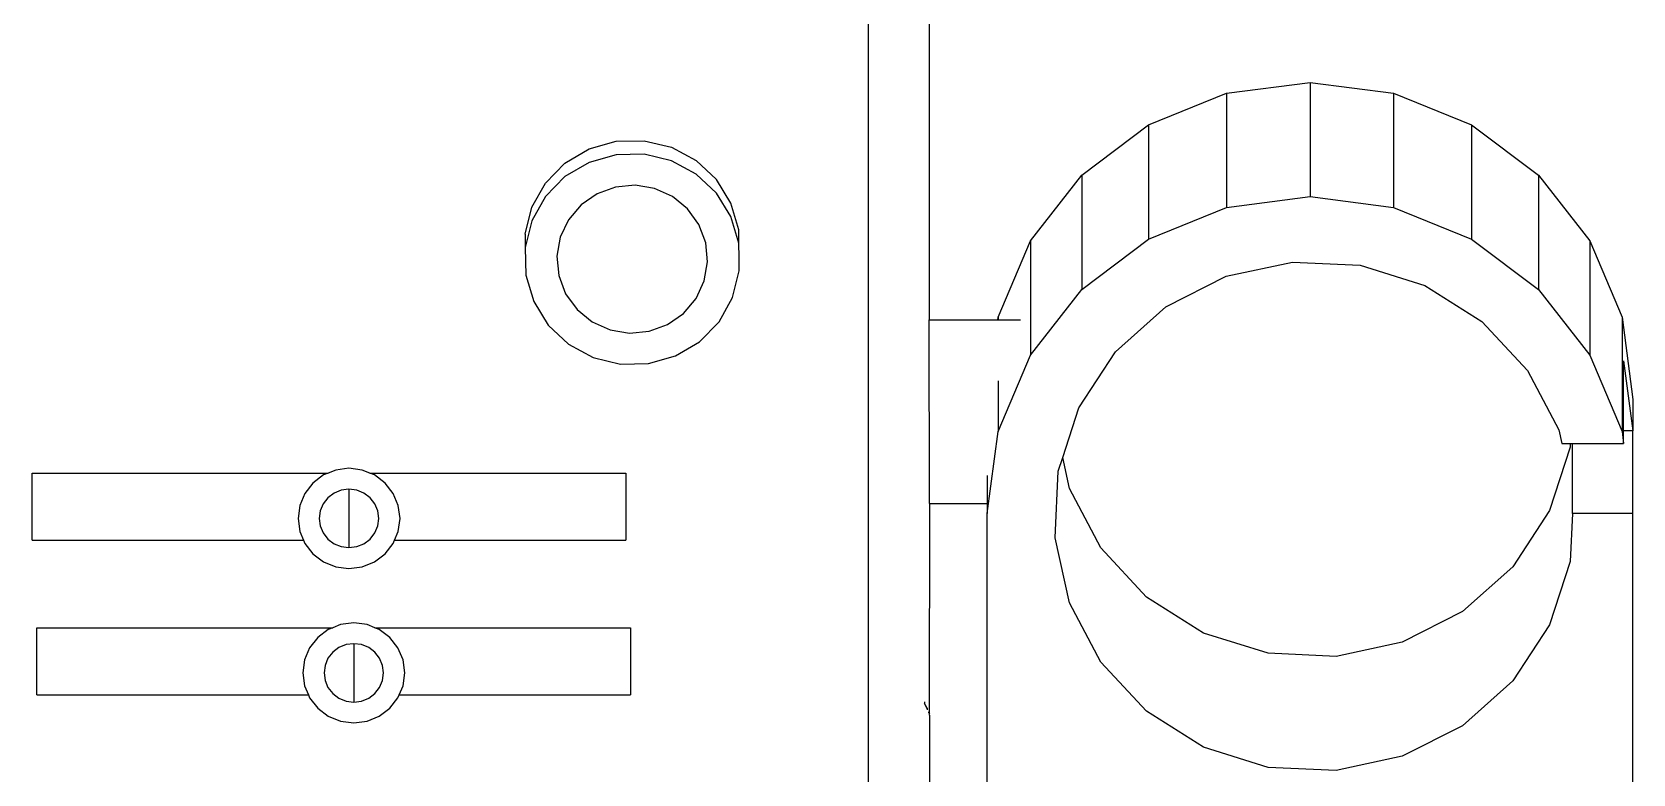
# Model space of a CAD drawing. Header units: millimetres. Extents: x 3552052 to 4144896, y -707811 to -630695.
# Drawn here: x 3697397.4 to 3697552.6, y -683373.4 to -683301.6 of the extents above; entities that cross this region are included whole.
import ezdxf

# ---------------------------------------------------------------- set-up
doc = ezdxf.new("R2010")
doc.units = ezdxf.units.MM
doc.header["$LTSCALE"] = 6
doc.header["$MEASUREMENT"] = 0
doc.layers.add('EQP', color=6, linetype='CONTINUOUS', lineweight=0)

msp = doc.modelspace()

# ---------------------------------------------------------------- linework, layer by layer
at = {"layer": 'EQP', "lineweight": -3}
for p, q in [((3697484.37, -683294.66), (3697484.37, -683329.46)), ((3697478.43, -683296.71), (3697478.43, -683579.12)), ((3697505.63, -683310.58), (3697513.18, -683307.51)), ((3697513.18, -683307.51), (3697521.29, -683306.47)), ((3697513.18, -683307.51), (3697513.18, -683318.58)), ((3697521.29, -683306.47), (3697529.39, -683307.51)), ((3697521.29, -683306.47), (3697521.29, -683317.53)), ((3697529.39, -683307.51), (3697536.94, -683310.58)), ((3697529.39, -683307.51), (3697529.39, -683318.58)), ((3697499.15, -683315.46), (3697505.63, -683310.58)), ((3697505.63, -683310.58), (3697505.63, -683321.64)), ((3697536.94, -683310.58), (3697543.42, -683315.46)), ((3697536.94, -683310.58), (3697536.94, -683321.64)), ((3697451.38, -683312.91), (3697454, -683312.16)), ((3697454, -683312.16), (3697456.73, -683312.11)), ((3697456.73, -683312.11), (3697459.37, -683312.75)), ((3697449.05, -683314.29), (3697451.38, -683312.91)), ((3697454, -683313.47), (3697451.38, -683314.21)), ((3697456.73, -683313.41), (3697454, -683313.47)), ((3697459.37, -683314.05), (3697456.73, -683313.41)), ((3697459.37, -683312.75), (3697461.76, -683314.03)), ((3697447.17, -683316.22), (3697449.05, -683314.29)), ((3697451.38, -683314.21), (3697449.05, -683315.59)), ((3697461.76, -683315.34), (3697459.37, -683314.05)), ((3697461.76, -683314.03), (3697463.73, -683315.88)), ((3697463.73, -683317.19), (3697461.76, -683315.34)), ((3697494.17, -683321.82), (3697499.15, -683315.46)), ((3697499.15, -683315.46), (3697499.15, -683326.52)), ((3697543.42, -683315.46), (3697548.4, -683321.82)), ((3697543.42, -683315.46), (3697543.42, -683326.52)), ((3697445.85, -683318.56), (3697447.17, -683316.22)), ((3697449.05, -683315.59), (3697447.17, -683317.52)), ((3697453.96, -683316.6), (3697452.17, -683317.25)), ((3697455.86, -683316.42), (3697453.96, -683316.6)), ((3697457.74, -683316.74), (3697455.86, -683316.42)), ((3697459.47, -683317.52), (3697457.74, -683316.74)), ((3697465.14, -683318.17), (3697463.73, -683315.88)), ((3697445.2, -683321.16), (3697445.85, -683318.56)), ((3697447.17, -683317.52), (3697445.85, -683319.86)), ((3697450.61, -683318.33), (3697449.39, -683319.77)), ((3697452.17, -683317.25), (3697450.61, -683318.33)), ((3697460.94, -683318.72), (3697459.47, -683317.52)), ((3697465.14, -683319.47), (3697463.73, -683317.19)), ((3697465.9, -683320.74), (3697465.14, -683318.17)), ((3697505.63, -683321.64), (3697513.18, -683318.58)), ((3697513.18, -683318.58), (3697521.29, -683317.53)), ((3697521.29, -683317.53), (3697529.39, -683318.58)), ((3697529.39, -683318.58), (3697536.94, -683321.64)), ((3697445.85, -683319.86), (3697445.2, -683322.46)), ((3697449.39, -683319.77), (3697448.6, -683321.47)), ((3697462.04, -683320.24), (3697460.94, -683318.72)), ((3697465.9, -683322.04), (3697465.14, -683319.47)), ((3697445.2, -683321.16), (3697445.2, -683322.46)), ((3697448.6, -683321.47), (3697448.27, -683323.31)), ((3697462.7, -683322), (3697462.04, -683320.24)), ((3697465.9, -683322.04), (3697465.9, -683320.74)), ((3697499.15, -683326.52), (3697505.63, -683321.64)), ((3697536.94, -683321.64), (3697543.42, -683326.52)), ((3697445.2, -683322.46), (3697445.26, -683325.13)), ((3697462.88, -683323.86), (3697462.7, -683322)), ((3697465.95, -683323.41), (3697465.9, -683322.04)), ((3697491.04, -683329.22), (3697494.17, -683321.82)), ((3697494.17, -683321.82), (3697494.17, -683332.88)), ((3697548.4, -683321.82), (3697551.53, -683329.22)), ((3697548.4, -683321.82), (3697548.4, -683332.88)), ((3697448.27, -683323.31), (3697448.45, -683325.17)), ((3697462.56, -683325.7), (3697462.88, -683323.86)), ((3697465.3, -683327.31), (3697465.95, -683324.71)), ((3697465.93, -683323.51), (3697465.95, -683323.41)), ((3697465.95, -683324.71), (3697465.93, -683323.51)), ((3697513.14, -683325.24), (3697519.57, -683323.87)), ((3697519.57, -683323.87), (3697526.14, -683324.17)), ((3697526.14, -683324.17), (3697532.41, -683326.13)), ((3697445.26, -683325.13), (3697446.02, -683327.7)), ((3697448.45, -683325.17), (3697449.11, -683326.93)), ((3697461.76, -683327.4), (3697462.56, -683325.7)), ((3697507.3, -683328.2), (3697513.14, -683325.24)), ((3697532.41, -683326.13), (3697537.95, -683329.61)), ((3697446.02, -683327.7), (3697447.43, -683329.98)), ((3697449.11, -683326.93), (3697450.22, -683328.45)), ((3697460.54, -683328.84), (3697461.76, -683327.4)), ((3697463.99, -683329.65), (3697465.3, -683327.31)), ((3697494.17, -683332.88), (3697499.15, -683326.52)), ((3697543.42, -683326.52), (3697548.4, -683332.88)), ((3697450.22, -683328.45), (3697451.68, -683329.65)), ((3697458.99, -683329.92), (3697460.54, -683328.84)), ((3697484.38, -683347.26), (3697484.37, -683329.46)), ((3697484.37, -683329.46), (3697491.01, -683329.46)), ((3697491.01, -683329.46), (3697491.04, -683329.22)), ((3697491.01, -683329.46), (3697491.04, -683329.46)), ((3697491.04, -683329.22), (3697491.04, -683329.46)), ((3697491.04, -683329.46), (3697493.22, -683329.45)), ((3697502.43, -683332.55), (3697507.3, -683328.2)), ((3697551.53, -683329.22), (3697552.59, -683337.17)), ((3697551.53, -683329.22), (3697551.53, -683340.29)), ((3697447.43, -683329.98), (3697449.39, -683331.83)), ((3697451.68, -683329.65), (3697453.42, -683330.43)), ((3697453.42, -683330.43), (3697455.3, -683330.75)), ((3697455.3, -683330.75), (3697457.2, -683330.57)), ((3697457.2, -683330.57), (3697458.99, -683329.92)), ((3697462.1, -683331.58), (3697463.99, -683329.65)), ((3697537.95, -683329.61), (3697542.38, -683334.38)), ((3697449.39, -683331.83), (3697451.78, -683333.12)), ((3697459.77, -683332.96), (3697462.1, -683331.58)), ((3697498.88, -683337.98), (3697502.43, -683332.55)), ((3697451.78, -683333.12), (3697454.43, -683333.76)), ((3697454.43, -683333.76), (3697457.15, -683333.7)), ((3697457.15, -683333.7), (3697459.77, -683332.96)), ((3697491.04, -683340.29), (3697494.17, -683332.88)), ((3697548.4, -683332.88), (3697551.53, -683340.29)), ((3697551.68, -683333.43), (3697552.59, -683340.23)), ((3697551.68, -683340.23), (3697551.68, -683333.43)), ((3697491.04, -683335.37), (3697491.04, -683340.29)), ((3697542.38, -683334.38), (3697545.4, -683340.11)), ((3697552.59, -683337.17), (3697552.59, -683340.23)), ((3697497.31, -683342.81), (3697498.88, -683337.98)), ((3697489.98, -683348.23), (3697491.04, -683340.29)), ((3697545.4, -683340.11), (3697545.69, -683341.43)), ((3697551.53, -683340.29), (3697551.68, -683341.43)), ((3697552.59, -683340.23), (3697551.68, -683340.23)), ((3697551.68, -683341.43), (3697551.68, -683340.23)), ((3697552.59, -683348.23), (3697552.59, -683340.23)), ((3697546.49, -683341.8), (3697544.5, -683347.94)), ((3697545.69, -683341.43), (3697546.51, -683341.43)), ((3697546.51, -683341.43), (3697546.49, -683341.8)), ((3697546.51, -683341.43), (3697546.72, -683341.43)), ((3697546.72, -683348.23), (3697546.72, -683341.43)), ((3697546.72, -683341.43), (3697551.68, -683341.43)), ((3697496.88, -683344.12), (3697497.31, -683342.81)), ((3697497.98, -683345.81), (3697497.31, -683342.81)), ((3697397.38, -683350.82), (3697397.38, -683344.31)), ((3697397.38, -683344.31), (3697426.09, -683344.31)), ((3697425.64, -683344.49), (3697424.62, -683345.27)), ((3697426.09, -683344.31), (3697425.64, -683344.49)), ((3697426.83, -683344.01), (3697426.09, -683344.31)), ((3697428.11, -683343.84), (3697426.83, -683344.01)), ((3697429.39, -683344.01), (3697428.11, -683343.84)), ((3697430.14, -683344.31), (3697429.39, -683344.01)), ((3697430.14, -683344.31), (3697454.95, -683344.31)), ((3697430.59, -683344.49), (3697430.14, -683344.31)), ((3697431.61, -683345.27), (3697430.59, -683344.49)), ((3697454.95, -683344.31), (3697454.95, -683350.82)), ((3697489.98, -683344.53), (3697489.98, -683347.26)), ((3697496.57, -683350.57), (3697496.88, -683344.12)), ((3697423.83, -683346.27), (3697423.34, -683347.44)), ((3697424.62, -683345.27), (3697423.83, -683346.27)), ((3697426.67, -683346.24), (3697426.07, -683346.69)), ((3697427.36, -683345.96), (3697426.67, -683346.24)), ((3697428.11, -683345.86), (3697427.36, -683345.96)), ((3697428.86, -683345.96), (3697428.11, -683345.86)), ((3697428.11, -683345.86), (3697428.11, -683351.53)), ((3697429.56, -683346.24), (3697428.86, -683345.96)), ((3697430.16, -683346.69), (3697429.56, -683346.24)), ((3697432.4, -683346.27), (3697431.61, -683345.27)), ((3697432.89, -683347.44), (3697432.4, -683346.27)), ((3697501, -683351.54), (3697497.98, -683345.81)), ((3697423.34, -683347.44), (3697423.17, -683348.69)), ((3697425.32, -683347.96), (3697425.22, -683348.69)), ((3697425.61, -683347.28), (3697425.32, -683347.96)), ((3697426.07, -683346.69), (3697425.61, -683347.28)), ((3697430.62, -683347.28), (3697430.16, -683346.69)), ((3697430.91, -683347.96), (3697430.62, -683347.28)), ((3697431, -683348.69), (3697430.91, -683347.96)), ((3697433.06, -683348.69), (3697432.89, -683347.44)), ((3697484.38, -683347.26), (3697484.37, -683367.55)), ((3697484.38, -683347.26), (3697489.98, -683347.26)), ((3697489.98, -683347.26), (3697489.98, -683348.23)), ((3697544.5, -683347.94), (3697540.94, -683353.38)), ((3697423.17, -683348.69), (3697423.34, -683349.95)), ((3697425.22, -683348.69), (3697425.32, -683349.43)), ((3697425.32, -683349.43), (3697425.61, -683350.11)), ((3697430.62, -683350.11), (3697430.91, -683349.43)), ((3697430.91, -683349.43), (3697431, -683348.69)), ((3697432.89, -683349.95), (3697433.06, -683348.69)), ((3697489.98, -683400.84), (3697489.98, -683348.23)), ((3697546.72, -683348.23), (3697546.49, -683352.86)), ((3697552.59, -683348.23), (3697546.72, -683348.23)), ((3697552.59, -683397.02), (3697552.59, -683348.23)), ((3697397.38, -683350.82), (3697423.7, -683350.82)), ((3697423.34, -683349.95), (3697423.7, -683350.82)), ((3697423.7, -683350.82), (3697423.83, -683351.12)), ((3697423.83, -683351.12), (3697424.62, -683352.12)), ((3697425.61, -683350.11), (3697426.07, -683350.7)), ((3697426.07, -683350.7), (3697426.67, -683351.15)), ((3697426.67, -683351.15), (3697427.36, -683351.43)), ((3697428.86, -683351.43), (3697429.56, -683351.15)), ((3697429.56, -683351.15), (3697430.16, -683350.7)), ((3697430.16, -683350.7), (3697430.62, -683350.11)), ((3697431.61, -683352.12), (3697432.4, -683351.12)), ((3697432.4, -683351.12), (3697432.52, -683350.82)), ((3697432.52, -683350.82), (3697432.89, -683349.95)), ((3697432.52, -683350.82), (3697454.95, -683350.82)), ((3697497.98, -683356.87), (3697496.57, -683350.57)), ((3697424.62, -683352.12), (3697425.64, -683352.9)), ((3697427.36, -683351.43), (3697428.11, -683351.53)), ((3697428.11, -683351.53), (3697428.86, -683351.43)), ((3697430.59, -683352.9), (3697431.61, -683352.12)), ((3697505.43, -683356.31), (3697501, -683351.54)), ((3697425.64, -683352.9), (3697426.83, -683353.38)), ((3697426.83, -683353.38), (3697428.11, -683353.54)), ((3697428.11, -683353.54), (3697429.39, -683353.38)), ((3697429.39, -683353.38), (3697430.59, -683352.9)), ((3697540.94, -683353.38), (3697536.08, -683357.72)), ((3697546.49, -683352.86), (3697544.5, -683359.01)), ((3697501, -683362.61), (3697497.98, -683356.87)), ((3697510.96, -683359.8), (3697505.43, -683356.31)), ((3697428.58, -683358.81), (3697427.3, -683358.98)), ((3697429.86, -683358.98), (3697428.58, -683358.81)), ((3697536.08, -683357.72), (3697530.23, -683360.68)), ((3697397.84, -683365.79), (3697397.84, -683359.28)), ((3697397.84, -683359.28), (3697426.55, -683359.28)), ((3697425.08, -683360.23), (3697424.29, -683361.24)), ((3697426.1, -683359.46), (3697425.08, -683360.23)), ((3697426.55, -683359.28), (3697426.1, -683359.46)), ((3697427.3, -683358.98), (3697426.55, -683359.28)), ((3697430.6, -683359.28), (3697429.86, -683358.98)), ((3697430.6, -683359.28), (3697455.41, -683359.28)), ((3697431.05, -683359.46), (3697430.6, -683359.28)), ((3697432.08, -683360.23), (3697431.05, -683359.46)), ((3697432.86, -683361.24), (3697432.08, -683360.23)), ((3697455.41, -683359.28), (3697455.41, -683365.79)), ((3697517.23, -683361.76), (3697510.96, -683359.8)), ((3697544.5, -683359.01), (3697540.94, -683364.44)), ((3697424.29, -683361.24), (3697423.8, -683362.41)), ((3697426.53, -683361.66), (3697426.07, -683362.24)), ((3697427.13, -683361.21), (3697426.53, -683361.66)), ((3697427.83, -683360.92), (3697427.13, -683361.21)), ((3697428.58, -683360.83), (3697427.83, -683360.92)), ((3697429.33, -683360.92), (3697428.58, -683360.83)), ((3697428.58, -683360.83), (3697428.58, -683366.5)), ((3697430.02, -683361.21), (3697429.33, -683360.92)), ((3697430.62, -683361.66), (3697430.02, -683361.21)), ((3697431.08, -683362.24), (3697430.62, -683361.66)), ((3697433.36, -683362.41), (3697432.86, -683361.24)), ((3697523.81, -683362.06), (3697517.23, -683361.76)), ((3697530.23, -683360.68), (3697523.81, -683362.06)), ((3697423.8, -683362.41), (3697423.63, -683363.66)), ((3697425.79, -683362.93), (3697425.69, -683363.66)), ((3697426.07, -683362.24), (3697425.79, -683362.93)), ((3697431.37, -683362.93), (3697431.08, -683362.24)), ((3697431.47, -683363.66), (3697431.37, -683362.93)), ((3697433.52, -683363.66), (3697433.36, -683362.41)), ((3697505.43, -683367.38), (3697501, -683362.61)), ((3697423.63, -683363.66), (3697423.8, -683364.92)), ((3697423.8, -683364.92), (3697424.17, -683365.79)), ((3697425.69, -683363.66), (3697425.79, -683364.4)), ((3697425.79, -683364.4), (3697426.07, -683365.08)), ((3697426.07, -683365.08), (3697426.53, -683365.67)), ((3697430.62, -683365.67), (3697431.08, -683365.08)), ((3697431.08, -683365.08), (3697431.37, -683364.4)), ((3697431.37, -683364.4), (3697431.47, -683363.66)), ((3697432.99, -683365.79), (3697433.36, -683364.92)), ((3697433.36, -683364.92), (3697433.52, -683363.66)), ((3697540.94, -683364.44), (3697536.08, -683368.78)), ((3697397.84, -683365.79), (3697424.17, -683365.79)), ((3697424.17, -683365.79), (3697424.29, -683366.09)), ((3697424.29, -683366.09), (3697425.08, -683367.09)), ((3697426.53, -683365.67), (3697427.13, -683366.12)), ((3697427.13, -683366.12), (3697427.83, -683366.4)), ((3697427.83, -683366.4), (3697428.58, -683366.5)), ((3697428.58, -683366.5), (3697429.33, -683366.4)), ((3697429.33, -683366.4), (3697430.02, -683366.12)), ((3697430.02, -683366.12), (3697430.62, -683365.67)), ((3697432.08, -683367.09), (3697432.86, -683366.09)), ((3697432.86, -683366.09), (3697432.99, -683365.79)), ((3697432.99, -683365.79), (3697455.41, -683365.79)), ((3697483.9, -683366.47), (3697483.9, -683366.64)), ((3697483.9, -683366.64), (3697484.16, -683367.16)), ((3697484.16, -683367.07), (3697483.9, -683366.64)), ((3697425.08, -683367.09), (3697426.1, -683367.86)), ((3697426.1, -683367.86), (3697427.3, -683368.35)), ((3697429.86, -683368.35), (3697431.05, -683367.86)), ((3697431.05, -683367.86), (3697432.08, -683367.09)), ((3697484.16, -683367.07), (3697484.16, -683367.16)), ((3697484.16, -683367.16), (3697484.16, -683367.24)), ((3697484.32, -683367.54), (3697484.32, -683367.44)), ((3697484.37, -683367.55), (3697484.32, -683367.54)), ((3697484.32, -683367.61), (3697484.37, -683367.65)), ((3697484.38, -683367.59), (3697484.37, -683367.55)), ((3697484.38, -683367.59), (3697484.37, -683367.65)), ((3697484.37, -683367.65), (3697484.38, -683367.68)), ((3697484.38, -683367.68), (3697484.37, -683367.72)), ((3697484.37, -683367.72), (3697484.38, -683367.76)), ((3697484.38, -683367.76), (3697484.37, -683388)), ((3697510.96, -683370.86), (3697505.43, -683367.38)), ((3697427.3, -683368.35), (3697428.58, -683368.51)), ((3697428.58, -683368.51), (3697429.86, -683368.35)), ((3697536.08, -683368.78), (3697530.23, -683371.74)), ((3697517.23, -683372.82), (3697510.96, -683370.86)), ((3697523.81, -683373.12), (3697517.23, -683372.82)), ((3697530.23, -683371.74), (3697523.81, -683373.12))]:
    msp.add_line(p, q, dxfattribs=at)

doc.saveas('drawing.dxf')
